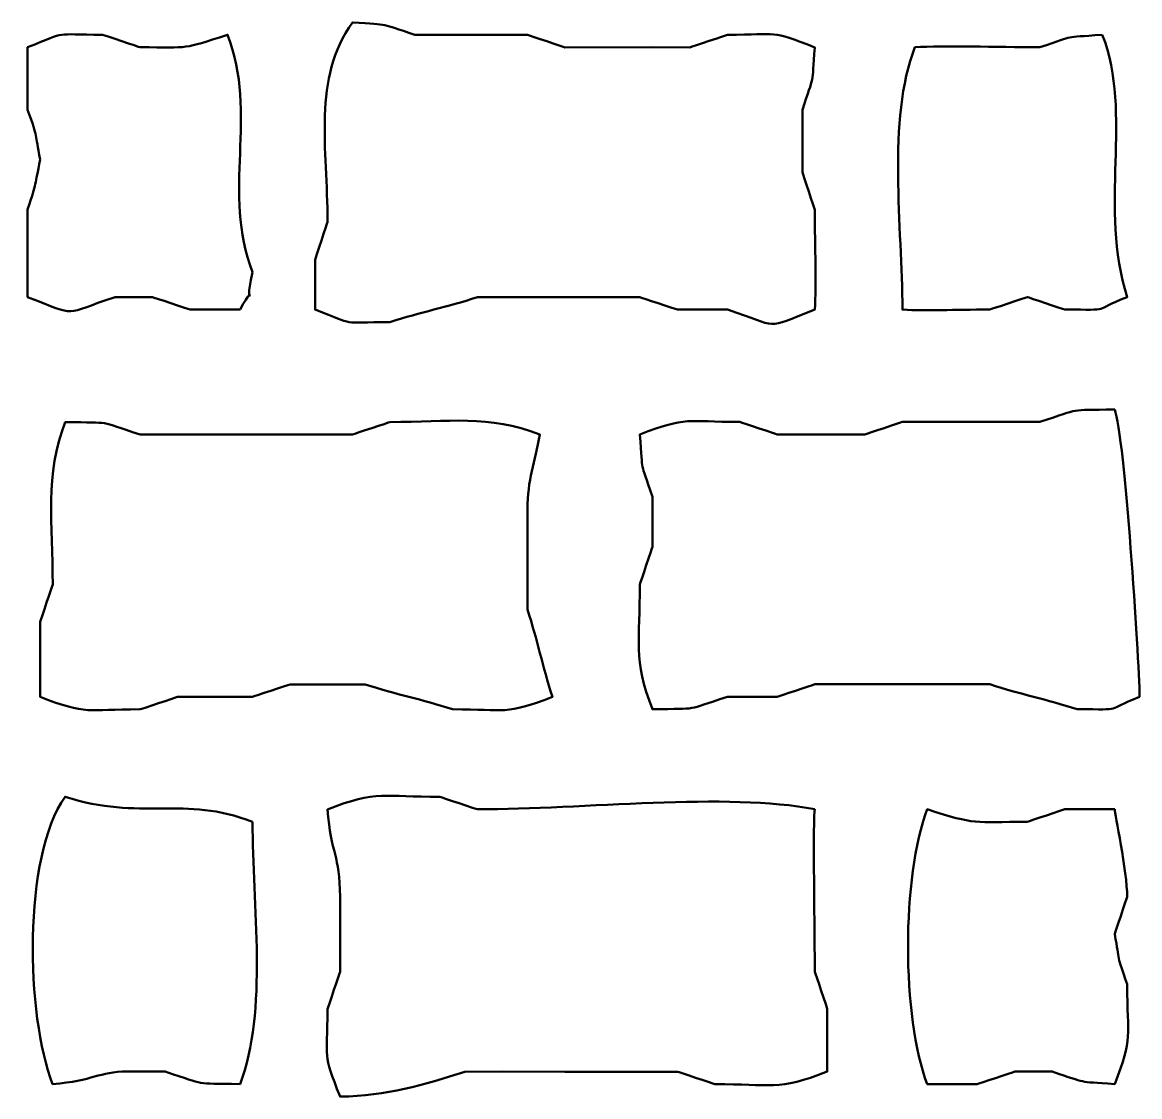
# Model space of a CAD drawing. Header units: centimetres. Extents: x -27.1 to 25.8, y -20 to 19.
# Drawn here: x -0.108 to 0.901, y -16.962 to -15.992 of the extents above; entities that cross this region are included whole.
import ezdxf

# ---------------------------------------------------------------- set-up
doc = ezdxf.new("R2010")
doc.units = ezdxf.units.CM
doc.header["$MEASUREMENT"] = 0
doc.layers.add('layer 1', color=7, linetype='Continuous')

msp = doc.modelspace()

# ---------------------------------------------------------------- linework, layer by layer
at = {"layer": 'layer 1', "color": 225, "lineweight": 50}
for points, knots in [([(0.09962, -16.21764), (0.07159, -16.14546), (0.10508, -16.07545), (0.07705, -16.00326), (0.07705, -16.00326), (0.03525, -16.01679), (0.04477, -16.01455), (-0.00194, -16.01455), (-0.00194, -16.01455), (-0.0026, -16.01428), (-0.03388, -16.00393), (-0.03577, -16.00326), (-0.03577, -16.00326), (-0.08213, -16.00326), (-0.06486, -15.99954), (-0.10347, -16.01453), (-0.10347, -16.01453), (-0.10347, -16.01453), (-0.10346, -16.07095), (-0.10346, -16.07095), (-0.10346, -16.07095), (-0.09348, -16.09868), (-0.09716, -16.09028), (-0.09218, -16.11607), (-0.09218, -16.11607), (-0.09724, -16.1403), (-0.09494, -16.13547), (-0.10346, -16.1612), (-0.10346, -16.1612), (-0.10346, -16.1612), (-0.10346, -16.24019), (-0.10346, -16.24019), (-0.10346, -16.24019), (-0.05605, -16.25858), (-0.07338, -16.25605), (-0.02447, -16.24019), (-0.02447, -16.24019), (-0.02447, -16.24019), (0.00938, -16.24019), (0.00938, -16.24019), (0.00938, -16.24019), (0.01005, -16.24046), (0.04133, -16.25077), (0.04322, -16.25146), (0.04322, -16.25146), (0.04322, -16.25146), (0.08834, -16.25147), (0.08834, -16.25147), (0.08834, -16.25147), (0.10572, -16.21957), (0.09056, -16.26088), (0.09962, -16.21764)], [0, 0, 0, 0, 0.0714286, 0.0714286, 0.0714286, 0.0714286, 0.1428571, 0.1428571, 0.1428571, 0.1428571, 0.2142857, 0.2142857, 0.2142857, 0.2142857, 0.2857143, 0.2857143, 0.2857143, 0.2857143, 0.3571429, 0.3571429, 0.3571429, 0.3571429, 0.4285714, 0.4285714, 0.4285714, 0.4285714, 0.5, 0.5, 0.5, 0.5, 0.5714286, 0.5714286, 0.5714286, 0.5714286, 0.6428571, 0.6428571, 0.6428571, 0.6428571, 0.7142857, 0.7142857, 0.7142857, 0.7142857, 0.7857143, 0.7857143, 0.7857143, 0.7857143, 0.8571429, 0.8571429, 0.8571429, 0.8571429, 1, 1, 1, 1]), ([(0.60735, -16.16127), (0.60708, -16.1606), (0.59676, -16.12931), (0.59608, -16.12742), (0.59608, -16.12742), (0.59608, -16.12742), (0.59608, -16.07102), (0.59608, -16.07102), (0.59608, -16.07102), (0.60705, -16.0379), (0.60463, -16.05027), (0.60736, -16.01462), (0.60736, -16.01462), (0.56594, -15.99853), (0.57605, -16.00332), (0.52837, -16.00333), (0.52837, -16.00333), (0.52771, -16.0036), (0.49642, -16.01392), (0.49453, -16.01462), (0.49453, -16.01462), (0.49453, -16.01462), (0.46068, -16.0146), (0.46068, -16.0146), (0.46068, -16.0146), (0.46068, -16.0146), (0.38171, -16.01462), (0.38171, -16.01462), (0.38171, -16.01462), (0.38104, -16.01435), (0.34974, -16.00401), (0.34786, -16.00332), (0.34786, -16.00332), (0.34786, -16.00332), (0.24632, -16.00332), (0.24632, -16.00332), (0.24632, -16.00332), (0.2132, -15.99234), (0.22555, -15.99479), (0.18989, -15.99204), (0.18989, -15.99204), (0.15358, -16.04303), (0.16734, -16.10489), (0.16734, -16.17255), (0.16734, -16.17255), (0.16707, -16.17322), (0.15674, -16.20452), (0.15604, -16.2064), (0.15604, -16.2064), (0.15604, -16.2064), (0.15606, -16.25153), (0.15606, -16.25153), (0.15606, -16.25153), (0.19466, -16.26651), (0.17738, -16.2628), (0.22374, -16.26281), (0.22374, -16.26281), (0.25182, -16.2537), (0.27465, -16.24934), (0.30273, -16.24026), (0.30273, -16.24026), (0.30273, -16.24026), (0.33658, -16.24026), (0.33658, -16.24026), (0.33658, -16.24026), (0.33658, -16.24026), (0.38171, -16.24024), (0.38171, -16.24024), (0.38171, -16.24024), (0.38171, -16.24024), (0.4494, -16.24024), (0.4494, -16.24024), (0.4494, -16.24024), (0.45007, -16.24051), (0.48135, -16.25086), (0.48324, -16.25153), (0.48324, -16.25153), (0.48324, -16.25153), (0.52836, -16.25154), (0.52836, -16.25154), (0.52836, -16.25154), (0.57727, -16.26741), (0.55996, -16.26992), (0.60735, -16.25154), (0.60735, -16.25154), (0.60883, -16.22837), (0.60735, -16.1966), (0.60735, -16.16127)], [0, 0, 0, 0, 0.0434783, 0.0434783, 0.0434783, 0.0434783, 0.0869565, 0.0869565, 0.0869565, 0.0869565, 0.1304348, 0.1304348, 0.1304348, 0.1304348, 0.173913, 0.173913, 0.173913, 0.173913, 0.2173913, 0.2173913, 0.2173913, 0.2173913, 0.2608696, 0.2608696, 0.2608696, 0.2608696, 0.3043478, 0.3043478, 0.3043478, 0.3043478, 0.3478261, 0.3478261, 0.3478261, 0.3478261, 0.3913043, 0.3913043, 0.3913043, 0.3913043, 0.4347826, 0.4347826, 0.4347826, 0.4347826, 0.4782609, 0.4782609, 0.4782609, 0.4782609, 0.5217391, 0.5217391, 0.5217391, 0.5217391, 0.5652174, 0.5652174, 0.5652174, 0.5652174, 0.6086957, 0.6086957, 0.6086957, 0.6086957, 0.6521739, 0.6521739, 0.6521739, 0.6521739, 0.6956522, 0.6956522, 0.6956522, 0.6956522, 0.7391304, 0.7391304, 0.7391304, 0.7391304, 0.7826087, 0.7826087, 0.7826087, 0.7826087, 0.826087, 0.826087, 0.826087, 0.826087, 0.8695652, 0.8695652, 0.8695652, 0.8695652, 0.9130435, 0.9130435, 0.9130435, 0.9130435, 1, 1, 1, 1]), ([(0.86693, -16.00323), (0.8282, -16.00627), (0.8466, -16.00283), (0.81053, -16.01453), (0.81053, -16.01453), (0.77083, -16.01452), (0.72382, -16.01284), (0.6977, -16.01453), (0.6977, -16.01453), (0.67229, -16.07995), (0.68642, -16.17717), (0.68642, -16.25146), (0.68642, -16.25146), (0.70901, -16.25289), (0.73171, -16.25147), (0.76538, -16.25146), (0.76538, -16.25146), (0.76605, -16.25119), (0.79737, -16.24087), (0.79924, -16.24017), (0.79924, -16.24017), (0.79991, -16.24044), (0.83121, -16.25079), (0.83307, -16.25147), (0.83307, -16.25147), (0.87843, -16.25146), (0.8554, -16.25342), (0.88949, -16.24017), (0.88949, -16.24017), (0.86334, -16.15948), (0.89489, -16.07527), (0.86693, -16.00323)], [0, 0, 0, 0, 0.1111111, 0.1111111, 0.1111111, 0.1111111, 0.2222222, 0.2222222, 0.2222222, 0.2222222, 0.3333333, 0.3333333, 0.3333333, 0.3333333, 0.4444444, 0.4444444, 0.4444444, 0.4444444, 0.5555556, 0.5555556, 0.5555556, 0.5555556, 0.6666667, 0.6666667, 0.6666667, 0.6666667, 0.7777778, 0.7777778, 0.7777778, 0.7777778, 1, 1, 1, 1]), ([(0.87813, -16.3417), (0.83377, -16.34264), (0.85029, -16.34007), (0.81043, -16.35298), (0.81043, -16.35298), (0.81043, -16.35298), (0.68634, -16.35298), (0.68634, -16.35298), (0.68634, -16.35298), (0.68567, -16.35325), (0.65437, -16.36358), (0.65248, -16.36426), (0.65248, -16.36426), (0.65248, -16.36426), (0.5735, -16.36425), (0.5735, -16.36425), (0.5735, -16.36425), (0.57284, -16.36398), (0.54154, -16.35366), (0.53966, -16.35299), (0.53966, -16.35299), (0.4908, -16.35298), (0.4926, -16.3475), (0.4494, -16.36426), (0.4494, -16.36426), (0.45244, -16.40301), (0.449, -16.3846), (0.46067, -16.42068), (0.46067, -16.42068), (0.46067, -16.42068), (0.46067, -16.4658), (0.46067, -16.4658), (0.46067, -16.4658), (0.4604, -16.46646), (0.45008, -16.49775), (0.44938, -16.49964), (0.44938, -16.49964), (0.4494, -16.55078), (0.44307, -16.5671), (0.46067, -16.61247), (0.46067, -16.61247), (0.50505, -16.61154), (0.48853, -16.61411), (0.52836, -16.60117), (0.52836, -16.60117), (0.52836, -16.60117), (0.57349, -16.60119), (0.57349, -16.60119), (0.57349, -16.60119), (0.57416, -16.60092), (0.60544, -16.5906), (0.60732, -16.5899), (0.60732, -16.5899), (0.60732, -16.5899), (0.67502, -16.58992), (0.67502, -16.58992), (0.67502, -16.58992), (0.67502, -16.58992), (0.73143, -16.5899), (0.73143, -16.5899), (0.73143, -16.5899), (0.73143, -16.5899), (0.76527, -16.58992), (0.76527, -16.58992), (0.76527, -16.58992), (0.79334, -16.59901), (0.81617, -16.60336), (0.84426, -16.61246), (0.84426, -16.61246), (0.8896, -16.61247), (0.86658, -16.61444), (0.90066, -16.60119), (0.90066, -16.60119), (0.89987, -16.56578), (0.88719, -16.36509), (0.87813, -16.3417)], [0, 0, 0, 0, 0.05, 0.05, 0.05, 0.05, 0.1, 0.1, 0.1, 0.1, 0.15, 0.15, 0.15, 0.15, 0.2, 0.2, 0.2, 0.2, 0.25, 0.25, 0.25, 0.25, 0.3, 0.3, 0.3, 0.3, 0.35, 0.35, 0.35, 0.35, 0.4, 0.4, 0.4, 0.4, 0.45, 0.45, 0.45, 0.45, 0.5, 0.5, 0.5, 0.5, 0.55, 0.55, 0.55, 0.55, 0.6, 0.6, 0.6, 0.6, 0.65, 0.65, 0.65, 0.65, 0.7, 0.7, 0.7, 0.7, 0.75, 0.75, 0.75, 0.75, 0.8, 0.8, 0.8, 0.8, 0.85, 0.85, 0.85, 0.85, 0.9, 0.9, 0.9, 0.9, 1, 1, 1, 1]), ([(0.34789, -16.52227), (0.34789, -16.52227), (0.34789, -16.48842), (0.34789, -16.48842), (0.34789, -16.48842), (0.34789, -16.48842), (0.34789, -16.43201), (0.34789, -16.43201), (0.34789, -16.43201), (0.34789, -16.40496), (0.35445, -16.38931), (0.35917, -16.36431), (0.35917, -16.36431), (0.31247, -16.3462), (0.27715, -16.35303), (0.22377, -16.35305), (0.22377, -16.35305), (0.22311, -16.35332), (0.19182, -16.36362), (0.18993, -16.36431), (0.18993, -16.36431), (0.18993, -16.36431), (0.05454, -16.36431), (0.05454, -16.36431), (0.05454, -16.36431), (0.05454, -16.36431), (0.04326, -16.36431), (0.04326, -16.36431), (0.04326, -16.36431), (0.04326, -16.36431), (-0.00187, -16.36432), (-0.00187, -16.36432), (-0.00187, -16.36432), (-0.04171, -16.3514), (-0.02521, -16.35399), (-0.06955, -16.35303), (-0.06955, -16.35303), (-0.08786, -16.40021), (-0.08084, -16.44524), (-0.08084, -16.49971), (-0.08084, -16.49971), (-0.08111, -16.50038), (-0.09143, -16.53168), (-0.09211, -16.53356), (-0.09211, -16.53356), (-0.09211, -16.53356), (-0.09211, -16.60124), (-0.09211, -16.60124), (-0.09211, -16.60124), (-0.04893, -16.618), (-0.05071, -16.61253), (-0.00185, -16.61252), (-0.00185, -16.61252), (-0.00118, -16.61225), (0.0301, -16.60191), (0.03199, -16.60124), (0.03199, -16.60124), (0.03199, -16.60124), (0.09968, -16.60123), (0.09968, -16.60123), (0.09968, -16.60123), (0.10035, -16.60096), (0.13164, -16.59064), (0.13353, -16.58997), (0.13353, -16.58997), (0.13353, -16.58997), (0.20122, -16.58996), (0.20122, -16.58996), (0.20122, -16.58996), (0.22927, -16.59907), (0.25212, -16.60343), (0.28019, -16.61252), (0.28019, -16.61252), (0.32905, -16.61253), (0.32725, -16.618), (0.37047, -16.60124), (0.37047, -16.60124), (0.36137, -16.57319), (0.357, -16.55034), (0.34789, -16.52227)], [0, 0, 0, 0, 0.047619, 0.047619, 0.047619, 0.047619, 0.0952381, 0.0952381, 0.0952381, 0.0952381, 0.1428571, 0.1428571, 0.1428571, 0.1428571, 0.1904762, 0.1904762, 0.1904762, 0.1904762, 0.2380952, 0.2380952, 0.2380952, 0.2380952, 0.2857143, 0.2857143, 0.2857143, 0.2857143, 0.3333333, 0.3333333, 0.3333333, 0.3333333, 0.3809524, 0.3809524, 0.3809524, 0.3809524, 0.4285714, 0.4285714, 0.4285714, 0.4285714, 0.4761905, 0.4761905, 0.4761905, 0.4761905, 0.5238095, 0.5238095, 0.5238095, 0.5238095, 0.5714286, 0.5714286, 0.5714286, 0.5714286, 0.6190476, 0.6190476, 0.6190476, 0.6190476, 0.6666667, 0.6666667, 0.6666667, 0.6666667, 0.7142857, 0.7142857, 0.7142857, 0.7142857, 0.7619048, 0.7619048, 0.7619048, 0.7619048, 0.8095238, 0.8095238, 0.8095238, 0.8095238, 0.8571429, 0.8571429, 0.8571429, 0.8571429, 0.9047619, 0.9047619, 0.9047619, 0.9047619, 1, 1, 1, 1]), ([(0.60735, -16.70283), (0.52876, -16.68718), (0.39789, -16.70285), (0.30272, -16.70283), (0.30272, -16.70283), (0.30205, -16.70256), (0.27075, -16.69226), (0.26888, -16.69158), (0.26888, -16.69158), (0.21887, -16.69158), (0.21178, -16.68559), (0.16733, -16.70285), (0.16733, -16.70285), (0.17047, -16.74373), (0.17861, -16.74367), (0.17861, -16.78184), (0.17861, -16.78184), (0.17861, -16.78184), (0.17861, -16.84953), (0.17861, -16.84953), (0.17861, -16.84953), (0.17834, -16.8502), (0.16801, -16.88147), (0.16733, -16.88337), (0.16733, -16.88337), (0.16733, -16.93103), (0.16254, -16.92093), (0.17861, -16.96236), (0.17861, -16.96236), (0.22099, -16.96142), (0.25421, -16.95184), (0.29142, -16.93979), (0.29142, -16.93979), (0.29142, -16.93979), (0.32528, -16.93977), (0.32528, -16.93977), (0.32528, -16.93977), (0.32528, -16.93977), (0.3817, -16.93979), (0.3817, -16.93979), (0.3817, -16.93979), (0.3817, -16.93979), (0.48324, -16.93979), (0.48324, -16.93979), (0.48324, -16.93979), (0.48391, -16.94006), (0.5152, -16.95038), (0.51709, -16.95106), (0.51709, -16.95106), (0.56709, -16.95106), (0.57419, -16.95704), (0.61863, -16.93977), (0.61863, -16.93977), (0.61863, -16.93977), (0.61863, -16.88337), (0.61863, -16.88337), (0.61863, -16.88337), (0.61836, -16.8827), (0.60803, -16.85142), (0.60735, -16.84954), (0.60735, -16.84954), (0.60733, -16.82363), (0.60554, -16.70627), (0.60735, -16.70283)], [0, 0, 0, 0, 0.0588235, 0.0588235, 0.0588235, 0.0588235, 0.1176471, 0.1176471, 0.1176471, 0.1176471, 0.1764706, 0.1764706, 0.1764706, 0.1764706, 0.2352941, 0.2352941, 0.2352941, 0.2352941, 0.2941176, 0.2941176, 0.2941176, 0.2941176, 0.3529412, 0.3529412, 0.3529412, 0.3529412, 0.4117647, 0.4117647, 0.4117647, 0.4117647, 0.4705882, 0.4705882, 0.4705882, 0.4705882, 0.5294118, 0.5294118, 0.5294118, 0.5294118, 0.5882353, 0.5882353, 0.5882353, 0.5882353, 0.6470588, 0.6470588, 0.6470588, 0.6470588, 0.7058824, 0.7058824, 0.7058824, 0.7058824, 0.7647059, 0.7647059, 0.7647059, 0.7647059, 0.8235294, 0.8235294, 0.8235294, 0.8235294, 0.8823529, 0.8823529, 0.8823529, 0.8823529, 1, 1, 1, 1]), ([(0.09962, -16.71404), (0.03785, -16.69007), (-0.00157, -16.71351), (-0.06961, -16.69149), (-0.06961, -16.69149), (-0.10822, -16.74569), (-0.10491, -16.88913), (-0.0809, -16.95098), (-0.0809, -16.95098), (-0.04349, -16.9481), (-0.04007, -16.93969), (-0.01321, -16.93969), (-0.01321, -16.93969), (-0.01321, -16.93969), (0.02064, -16.93969), (0.02064, -16.93969), (0.02064, -16.93969), (0.06048, -16.95262), (0.04398, -16.95002), (0.08832, -16.95099), (0.08832, -16.95099), (0.11375, -16.88553), (0.09962, -16.78832), (0.09962, -16.71404)], [0, 0, 0, 0, 0.1428571, 0.1428571, 0.1428571, 0.1428571, 0.2857143, 0.2857143, 0.2857143, 0.2857143, 0.4285714, 0.4285714, 0.4285714, 0.4285714, 0.5714286, 0.5714286, 0.5714286, 0.5714286, 0.7142857, 0.7142857, 0.7142857, 0.7142857, 1, 1, 1, 1]), ([(0.87813, -16.70283), (0.87813, -16.70283), (0.833, -16.70282), (0.833, -16.70282), (0.833, -16.70282), (0.83233, -16.70309), (0.80105, -16.71344), (0.79916, -16.71412), (0.79916, -16.71412), (0.75002, -16.71411), (0.75351, -16.71729), (0.7089, -16.70282), (0.7089, -16.70282), (0.6857, -16.76262), (0.6857, -16.89126), (0.7089, -16.95106), (0.7089, -16.95106), (0.7089, -16.95106), (0.75403, -16.95105), (0.75403, -16.95105), (0.75403, -16.95105), (0.75469, -16.95078), (0.78598, -16.94046), (0.78787, -16.93977), (0.78787, -16.93977), (0.78787, -16.93977), (0.82172, -16.93977), (0.82172, -16.93977), (0.82172, -16.93977), (0.85484, -16.95075), (0.84247, -16.9483), (0.87812, -16.95105), (0.87812, -16.95105), (0.89486, -16.90788), (0.8894, -16.90965), (0.8894, -16.8608), (0.8894, -16.8608), (0.87943, -16.83305), (0.88311, -16.84144), (0.87812, -16.81567), (0.87812, -16.81567), (0.87839, -16.815), (0.88872, -16.7837), (0.8894, -16.78182), (0.8894, -16.78182), (0.88939, -16.75944), (0.87812, -16.70556), (0.87813, -16.70283)], [0, 0, 0, 0, 0.0769231, 0.0769231, 0.0769231, 0.0769231, 0.1538462, 0.1538462, 0.1538462, 0.1538462, 0.2307692, 0.2307692, 0.2307692, 0.2307692, 0.3076923, 0.3076923, 0.3076923, 0.3076923, 0.3846154, 0.3846154, 0.3846154, 0.3846154, 0.4615385, 0.4615385, 0.4615385, 0.4615385, 0.5384615, 0.5384615, 0.5384615, 0.5384615, 0.6153846, 0.6153846, 0.6153846, 0.6153846, 0.6923077, 0.6923077, 0.6923077, 0.6923077, 0.7692308, 0.7692308, 0.7692308, 0.7692308, 0.8461538, 0.8461538, 0.8461538, 0.8461538, 1, 1, 1, 1])]:
    msp.add_open_spline(points, degree=3, knots=knots, dxfattribs=at)

doc.saveas('drawing.dxf')
